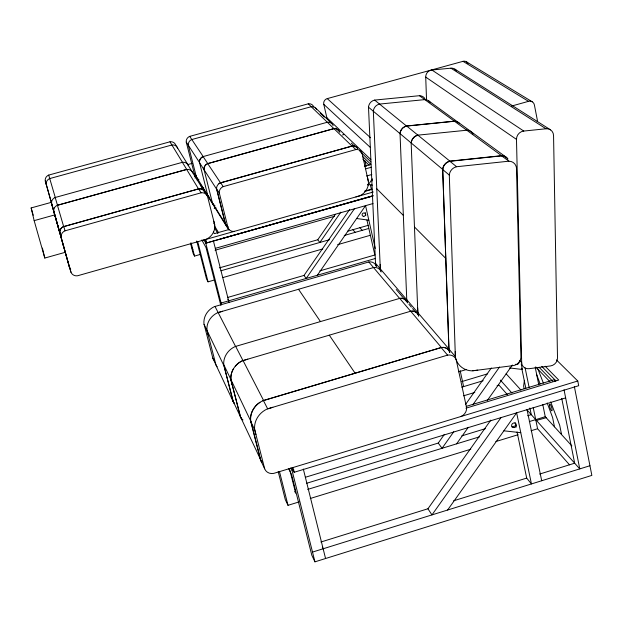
<?xml version="1.0" encoding="UTF-8"?>
<svg xmlns="http://www.w3.org/2000/svg" width="623" height="623" viewBox="0 0 623 623"><rect width="100%" height="100%" fill="white"/><g stroke="black" fill="none" stroke-linecap="round" stroke-linejoin="round"><path stroke-width="0.93" d="M380.116 264.502L380.404 269.588A17.327 16.05 -41.6 0 0 381.144 271.986M417.636 307.902L417.924 313.361A18.737 17.164 -41.5 0 0 418.633 315.877M455.195 351.543L455.468 357.376A20.138 18.238 -41.4 0 0 471.806 370.841L477.74 370.155M524.418 380.334L523.608 386.089L524.153 388.752M230.853 379.368A19.04 17.561 -29.6 0 1 233.563 368.59L235.315 366.153A19.017 17.545 -29.6 0 1 242.246 360.818M213.79 204.967A5.708 5.443 -32 0 1 212.42 202.942L204.071 169.705A5.732 5.498 -32.6 0 1 204.835 166.053L205.201 165.508A5.732 5.498 -32.6 0 1 207.763 163.584L333.936 128.611M54.466 207.786L54.863 207.194A5.848 5.584 -14.5 0 1 57.464 205.24L186.713 169.417L182.383 162.323A5.662 5.443 -29.5 0 1 188.426 165.687L192.842 172.828M219.335 267.898L317.761 239.754L335.314 214.367M340.836 212.147L319.872 242.456L317.761 239.754M227.854 297.397L304.016 275.428L349.729 209.359M367.991 185.218L372.398 178.848M354.362 208.845L306.166 278.473L304.016 275.428M317.348 275.241L365.545 205.66L375.248 248.476M306.742 483.238L438.249 443.07L444.394 434.371M465.622 404.343L491.321 367.983M453.77 431.723L442.05 448.287L438.249 443.07M472.748 404.895L499.529 367.025M456.597 443.841L468.309 427.285M487.287 400.488L512.402 365.016M320.876 542.026L427.939 508.765L490.792 420.12M500.985 417.62L431.957 514.91L427.939 508.765M447.61 510.035L516.646 412.839L531.442 483.939L526.692 478.09L517.059 431.957M260.017 402.263L257.533 404.171A20.24 18.511 -30.1 0 0 250.648 420.315L260.655 459.735A8.551 7.764 -29.4 0 0 262.034 461.97M218.883 183.754L219.421 183.349M62.565 227.115L62.012 227.527A6.121 5.817 -15.7 0 0 59.94 232.932L61.179 237.316A6.168 5.864 -15.9 0 1 65.057 230.814L201.081 192.811A6.059 5.786 -30.5 0 1 207.521 196.37L214.709 224.747L213.868 223.346M220.005 182.998L219.296 183.435A5.989 5.724 -33 0 0 216.633 189.197L225.316 223.704A5.957 5.654 -32.4 0 0 227.784 226.562M63.157 226.764L62.432 227.2A6.121 5.817 -15.7 0 0 59.816 233.018L53.749 211.485M262.742 400.721L259.838 402.388A20.24 18.511 -30.1 0 0 250.477 420.439L260.476 459.86L264.682 468.823A8.652 7.842 -29.4 0 0 273.731 473.387L577.77 381.003L578.697 385.707L294.157 472.281L291.969 467.959M219.88 183.084L352.151 146.023A5.926 5.607 -45.6 0 1 357.719 148.414M63.032 226.85L198.659 188.847A6.004 5.739 -30.3 0 1 205.053 192.382L207.521 196.37M262.563 400.846L441.364 347.47A8.457 7.686 -40.1 0 1 449.604 351.356M376.3 266.153A7.289 6.767 -40 0 0 368.8 261.971L214.273 306.68A17.413 16.253 -28.8 0 0 203.923 323.641L212.825 358.163L233.095 401.43A7.865 7.227 -28.7 0 0 234.38 403.517M453.653 500.783L526.692 478.09M539.635 474.072L574.663 463.193L561.736 398.385M312.512 552.079L589.942 465.731M288.55 468.519L291.572 474.562L311.827 555.272L314.95 561.829L591.85 475.404L574.367 386.603M461.775 435.882L485.403 428.663M527.634 415.759L531.263 414.653L529.9 408.01M307.676 489.413L479.469 436.84M511.942 426.903L516.514 425.501M529.316 421.584L545.25 416.709L571.883 445.92M278.224 471.666L285.295 499.615L288.013 505.315L299.149 501.897M310.277 498.478L470.786 449.238M495.83 441.551L518.102 434.714M531.092 430.734L537.587 428.741L569.547 464.851M465.911 408.197L558.738 380.046L545.156 366.231M290.785 467.982L292.07 470.529L293.869 469.976M305.371 477.273L565.653 397.895M461.814 387.156L483.183 380.715M463.613 395.8L474.781 392.428M497.107 385.676L498.968 385.115L507.348 394.577M466.245 406.375L554.641 379.571L555.015 381.424M458.684 371.83L466.136 369.587M461.775 381.595L487.692 373.8M460.95 416.499A8.488 7.64 -39 0 0 466.572 407.598L456.231 359.876A8.558 7.764 -40 0 0 447.563 355.133L267.656 408.828L263.389 400.519L441.185 347.595A8.457 7.686 -40 0 1 449.759 352.291M407.676 302.794A7.788 7.165 -40 0 0 399.717 298.386L235.556 346.419L214.982 306.407M418.5 314.934A7.959 7.305 -40 0 0 410.697 311.22L242.978 360.585L235.665 346.388L234.809 346.715A18.612 17.226 -29.4 0 0 223.719 364.805L233.095 401.43M221.095 303.035L375.544 258.436M218.136 312.544L373.527 267.563A7.359 6.83 -40 0 1 380.801 271.06M319.809 270.873L374.859 254.994L366.924 220.028M347.447 231.273L368.24 225.324M220.939 270.764L329.598 239.676M344.215 235.486L368.746 228.47M196.751 240.984L206.501 278.902L208.043 281.83L214.569 279.953M222.956 277.546L322.714 248.943M337.627 244.668L370.264 235.307M204.796 239.544L206.68 242.9L373.091 195.708M204.173 240.299L205.792 243.196L372.928 195.801M372.912 196.058L221.072 238.866M215.301 248.359L372.99 203.55M190.474 243.118L193.138 253.413L194.532 256.076L200.131 254.488M215.067 250.236L334.574 216.259M366.534 176.005L371.845 174.51M229.287 229.443L214.367 233.664L213.385 231.99M364.471 191.183L371.931 189.073M366.223 191.027L371.83 189.439M373.255 192.009L77.618 275.755A6.137 5.802 -17.3 0 1 70.983 272.282L69.667 267.617A6.082 5.755 -17.1 0 0 69.947 268.202M536.45 420.455L546.161 417.706M214.203 208.409L216.072 207.887M364.338 166.232L370.864 164.402L362.547 156.396M51.74 202.234L31.15 207.934L34.156 220.635L44.794 258.054L65.407 252.26M365.81 168.802L371.401 167.229M194.96 177.937L196.837 177.415M197.024 180.047L198.893 179.525M201.198 189.065A6.004 5.739 -30.3 0 0 198.535 188.933L63.663 226.562L57.433 205.294L186.674 169.472A5.755 5.521 -29.7 0 1 192.803 172.883L204.928 192.468A6.004 5.739 -30.3 0 0 204.663 191.868M357.594 148.5A5.926 5.607 -45.6 0 0 352.026 146.109L220.503 182.804L207.732 163.639A5.739 5.506 -32.6 0 0 205.162 165.57M201.805 188.341L203.674 187.819M234.419 231.335A6.012 5.7 -32.5 0 1 228.065 227.854L219.327 193.068A6.043 5.771 -33.1 0 1 223.229 186.62L355.842 149.575A5.973 5.646 -45.6 0 1 362.01 153.141L368.364 181.371M511.693 106.035L528.522 101.331A5.264 4.852 -54.9 0 1 534.386 104.913L537.26 119.709A5.249 4.836 -54.1 0 1 537.252 121.695M70.586 269.354A6.082 5.755 -17.1 0 1 69.542 267.703L51.577 203.581A5.763 5.506 -14.1 0 1 55.198 197.491L182.461 162.299L169.954 141.803L48.711 175.086A5.49 5.264 -12.6 0 0 45.269 180.896L70.983 272.282M216.633 189.197L199.469 162.626A5.646 5.428 -32.4 0 1 203.106 156.591L327.394 122.225A5.591 5.319 -46 0 1 333.118 125.62M187.453 164.674L192.133 163.374M207.732 163.639L333.897 128.665A5.677 5.397 -45.9 0 1 339.784 132.084M34.156 220.635L54.769 214.912M194.392 176.114L196.261 175.593M342.44 134.973L344.309 134.451M209.655 197.67A5.615 5.366 -31.8 0 1 207.825 195.287L194.22 173.389L186.261 142.13A5.381 5.194 -31.8 0 1 189.719 136.375L308.253 103.823A5.327 5.093 -46.3 0 1 313.299 106.019M327.581 119.305A4.719 4.493 -47.1 0 1 326.841 117.692L323.773 104.321A4.727 4.517 -48.1 0 1 327.246 98.613L463.014 61.334A4.696 4.4 -56.3 0 1 467.281 62.518M272.843 407.286L266.831 409.155A20.489 18.706 -30.2 0 0 254.581 428.982L255.944 434.628M247.798 359.167L242.207 360.888A19.04 17.561 -29.6 0 0 235.26 366.231M222.606 311.251L217.419 312.816A17.6 16.4 -28.9 0 0 206.961 329.956L208.168 334.886M355.897 196.93L359.977 195.715A14.033 13.215 -43.6 0 0 368.442 181.947L367.586 177.913M202.187 240.47L206.369 239.224A14.236 13.527 -29.4 0 0 214.803 225.331L213.829 221.266M472.639 370.81L513.897 365.514A8.496 7.647 -42.6 0 0 520.929 357.516L516.506 167.914A8.761 8.076 -50.8 0 0 508.905 161.186L501.64 155.867L449.923 161.318A8.691 8.083 -48.9 0 0 442.743 169.573L448.895 349.012L455.358 356.566L449.308 175.086A8.8 8.169 -48.8 0 1 456.581 166.73L508.905 161.186M449.004 349.815L442.665 169.378A8.691 8.083 -48.9 0 1 449.845 161.123L501.57 155.68A8.66 7.99 -50.9 0 1 507.792 158.912M473.122 134.046A8.138 7.569 -51.4 0 0 472.141 132.629L471.533 132.021A8.138 7.569 -51.4 0 0 466.767 130.23L417.901 135.152A8.169 7.655 -49.4 0 0 411.164 142.916L417.854 313.299A18.737 17.156 -41.5 0 0 418.703 315.939M426.56 100.365L425.719 77.088A6.635 6.238 -54.7 0 1 431.864 69.994L523.764 131.056L546.028 128.766A7.803 7.165 -53.5 0 1 553.559 135.549L557.499 357.976A7.515 6.728 -43.8 0 1 550.491 365.942L529.02 368.707A7.531 6.76 -43 0 1 521.677 362.563L519.668 360.46M424.886 98.543A7.437 6.993 -52.3 0 0 419.45 95.701L374.649 100.085A7.468 7.071 -50.2 0 0 368.505 107.187L375.521 263.28L406.757 299.78L400.028 133.571A7.99 7.507 -49.6 0 1 406.617 125.978L454.377 121.158M400.036 133.688A7.99 7.507 -49.6 0 1 406.617 126.095L454.377 121.267A7.959 7.421 -51.6 0 1 459.634 123.619M431.864 69.994L450.943 68.18A6.627 6.207 -55.3 0 1 456.542 70.89M503.875 430.812L520.773 432.681M509.505 367.936L522.385 369.478L521.241 363.91M356.644 218.509L368.847 220.199M367.578 184.416L372.383 185.101M466.393 61.786L532.268 101.814M463.014 61.334L528.522 101.331M454.852 69.145L550.561 129.864M450.943 68.18L546.028 128.766M425.719 77.088L516.49 139.396L521.677 362.563M458.372 122.396L505.884 157.004M428.601 100.801L458.38 122.505M466.705 130.168L501.57 155.68M419.45 95.701L466.775 130.23M406.617 125.978L449.845 161.123M374.649 100.085L406.617 126.095M449.923 161.318L456.581 166.73M368.505 107.187L442.665 169.378M442.743 169.573L449.308 175.086M327.246 98.613L370.568 137.769M323.773 104.321L370.319 147.417M326.841 117.692L370.872 159.589M315.581 108.005L331.903 123.58M320.238 113.207L324.326 117.124M359.518 150.758L362.01 153.141M335.797 128.182L339.823 132.029M351.349 143.142L354.744 146.397M361.091 152.503L370.903 161.894M308.253 103.823L352.026 146.109M352.151 146.023L355.842 149.575M362.882 159.177L369.174 165.259M556.425 359.892L577.77 381.003M376.767 188.753L403.346 215.41M414.427 226.936L445.718 258.343M541.73 366.371L555.903 380.855M539.059 367.227L552.508 381.05M535.694 366.947L549.829 381.549M506.133 373.8L520.929 390.029M500.378 380.1L511.958 393.058M526.762 409.615L579.772 468.901L564.033 389.749M359.899 227.714L362.22 230.339M352.914 229.708L355.203 232.348M448.825 348.833L406.749 299.671L406.858 300.52A18.316 16.837 -41.5 0 0 407.325 302.225M408.914 304.234L411.375 307.123M412.605 308.564L415.066 311.453M396.228 289.516L406.313 301.345M410.697 311.22L441.364 347.47M399.717 298.386L410.643 311.305A7.959 7.305 -40 0 1 418.765 315.783M368.8 261.971L399.616 298.417A7.788 7.165 -40 0 1 407.574 302.825M441.185 347.595L447.563 355.133M298.526 289.267L320.463 321.577M329.287 335.151L355.071 373.161M189.719 136.375L203.184 156.568A5.646 5.428 -32.4 0 0 199.547 162.603L207.747 195.311L225.316 223.704M220.62 182.718L223.229 186.62M203.106 156.591L207.771 163.576M186.261 142.13L199.547 162.603M219.327 193.068L216.757 189.112L225.433 223.626L228.065 227.854M228.75 229.934L200.902 185.031L201.299 186.596M188.504 165.663L175.725 145.027A5.397 5.21 -28.7 0 0 169.954 141.803M198.659 188.847L201.081 192.811M186.674 169.472L198.535 188.933M214.421 225.736L218.362 232.348M214.46 227.738L217.894 233.524M201.821 239.995L206.042 247.596L220.783 305.192M227.784 299.258L228.657 300.854M191.44 246.872L192.834 249.504M243.032 360.507L263.56 400.402M294.835 491.492L295.629 493.097L289.765 469.742M322.348 547.158L323.142 548.77M223.828 364.767L250.773 421.117M204.04 324.342L223.836 365.545M250.602 421.241L254.706 429.792L264.682 468.823M223.945 365.514L233.204 401.399L260.655 459.735M537.813 368.707L543.373 383.075M550.67 401.928L559.703 425.275L561.58 434.62M536.722 374.727L540.102 383.846M547.204 402.988L552.609 417.574L554.478 426.833M232.138 384.664L230.907 379.29A19.017 17.545 -29.6 0 1 233.602 368.528M448.926 349.635L449.79 352.462M48.711 175.086L55.276 197.468M63.787 226.476L65.057 230.814M55.198 197.491L57.472 205.24M31.15 207.934L33.229 215.246M45.269 180.896L51.654 203.557M51.577 203.581L53.788 211.423A5.848 5.584 -14.5 0 1 54.505 207.732M69.542 267.703L60.789 236.421A5.732 5.451 -15.7 0 0 61.381 237.503A5.732 5.451 -15.8 0 1 60.867 236.397L54.076 212.303A5.459 5.21 -14.5 0 0 54.645 213.339M207.077 330.665L215.932 364.805A7.437 6.884 -28.2 0 0 217.154 366.791M231.032 380.053L240.455 416.655A8.044 7.367 -28.9 0 0 241.763 418.781M230.969 380.131L240.4 416.74A8.044 7.367 -28.9 0 0 242.978 419.964M191.129 242.908L194.532 256.076M205.792 239.442L206.68 242.9M205.792 243.196L221.554 304.826M197.709 241.631L208.043 281.83M213.44 241.031L229.108 302.646M279.525 471.743L288.013 505.315M292.966 467.546L294.157 472.281M292.07 470.529L314.95 561.829M303.331 469.064L325.564 558.512M42.403 248.094L44.794 258.054M365.21 212.466L365.857 215.301M364.953 160.835L366.215 166.45M370.428 185.163L371.479 189.844M460.156 370.592L463.621 386.61M515.096 422.542L516.078 427.246M525.111 367.874L529.161 387.631M533.21 407.395L537.587 428.741M521.716 368.185L525.812 388.098M527.05 409.669L541.699 480.746M535.212 367.29L538.809 384.991M542.789 404.584L545.25 416.709M375.521 263.28L375.614 263.981A17.148 15.91 -41.6 0 0 376.347 266.364M380.31 268.879L373.333 111.252A7.546 7.133 -50.1 0 1 379.547 104.072L424.8 99.618A7.515 7.063 -52.1 0 1 430.291 102.491M372.196 180.919A1.799 1.69 -44.9 0 1 372.235 180.016M467.639 62.97A4.696 4.4 -56.3 0 1 467.943 63.468M63.702 245.921A5.825 5.529 -16.1 0 1 63.102 244.823M70.71 269.268A6.082 5.755 -17.1 0 1 70.298 268.754M177.711 148.243A5.436 5.241 -28.8 0 0 171.901 144.995L49.731 178.567A5.529 5.303 -12.8 0 0 46.266 184.424M55.712 217.1A5.506 5.249 -14.7 0 1 55.136 216.056M201.821 189.283A6.004 5.739 -30.3 0 1 202.413 189.571M202.973 189.922A6.004 5.739 -30.3 0 1 204.328 191.316M214.834 205.629A5.708 5.443 -32 0 1 214.312 205.302M213.829 204.912A5.708 5.443 -32 0 1 212.459 202.888M204.033 169.768A5.739 5.506 -32.6 0 1 204.796 166.1M209.577 197.693A5.615 5.366 -31.8 0 1 207.747 195.311M227.909 226.476A5.957 5.654 -32.4 0 1 225.433 223.626M198.597 179.416A5.397 5.171 -31.4 0 1 198.098 179.097M197.647 178.731A5.397 5.171 -31.4 0 1 196.338 176.8L188.333 145.315A5.42 5.233 -31.9 0 1 191.822 139.521L311.235 106.697A5.366 5.132 -46.2 0 1 316.601 109.407M195.972 175.67A5.358 5.14 -31.3 0 1 194.22 173.389M313.579 106.525A5.327 5.093 -46.3 0 1 313.805 107.063M214.795 205.691A5.708 5.443 -32 0 1 214.273 205.356M519.13 362.119A2.484 2.235 -42.6 0 1 515.439 364.291M234.489 403.478A7.865 7.227 -28.7 0 1 233.204 401.399M261.855 462.095A8.551 7.764 -29.4 0 1 260.476 459.86M214.585 360.678A7.359 6.822 -28.1 0 1 212.825 358.163M411.235 142.986A8.169 7.655 -49.4 0 1 417.971 135.214M501.64 155.867A8.652 7.99 -50.9 0 1 507.87 159.106M516.49 139.396A7.819 7.203 -52.9 0 1 523.764 131.056M363.739 216.345A1.752 1.643 -42.3 0 0 365.319 213.775A1.752 1.643 -42.3 0 0 362.376 213.845A1.752 1.643 -42.3 0 0 363.739 216.345M549.548 405.659A3.504 0.81 72.1 0 0 551.783 410.837A3.504 0.81 72.1 0 0 551.114 405.978A3.504 0.81 72.1 0 0 549.548 405.659M513.804 427.58A2.476 2.212 -40.5 0 0 516.078 423.998A2.476 2.212 -40.5 0 0 511.989 424.193A2.476 2.212 -40.5 0 0 513.804 427.58"/></g></svg>
